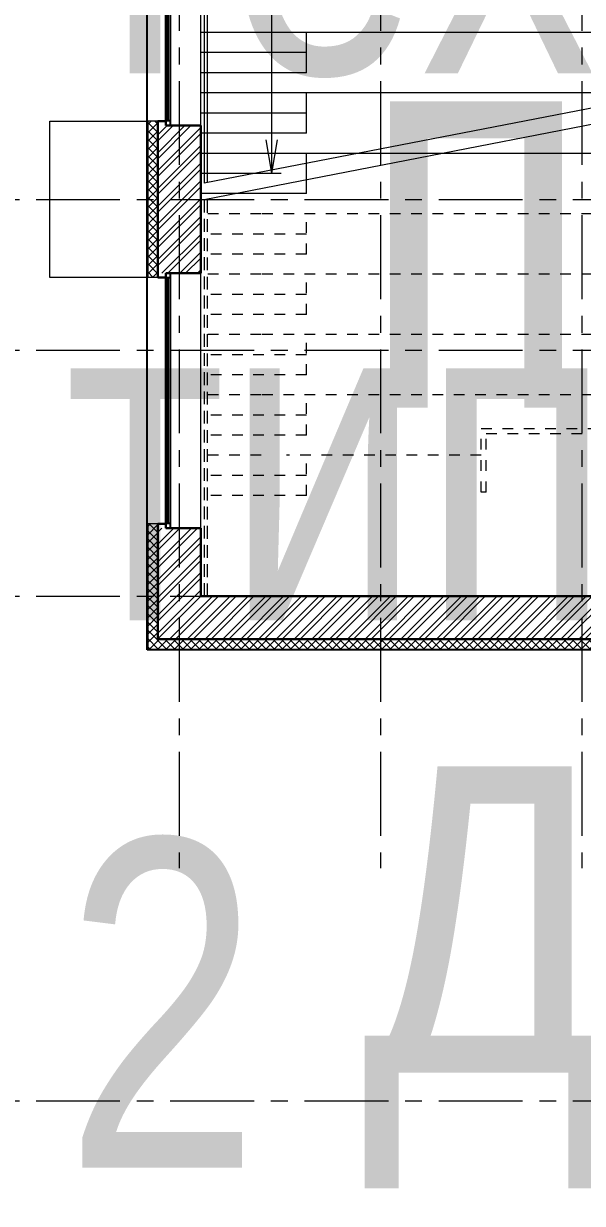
# Model space of a CAD drawing. Header units: millimetres. Extents: x -13407 to 158044, y -108832 to 109387.
# Drawn here: x -2750 to 5578, y 18321 to 35907 of the extents above; entities that cross this region are included whole.
import ezdxf
from ezdxf.enums import TextEntityAlignment as Align

# ---------------------------------------------------------------- set-up
doc = ezdxf.new("R2018")
doc.units = ezdxf.units.MM
for name, pattern in [('CENTER', [2, 1.25, -0.25, 0.25, -0.25]), ('HIDDEN2', [4.7625, 3.175, -1.5875]), ('Штрих', [6.35, 3.175, -3.175])]:
    doc.linetypes.add(name, pattern=pattern)
doc.layers.get('Defpoints').update_dxf_attribs({"color": 6})
for name, color, linetype, lineweight in [('АР_Лестницы', 250, 'Continuous', 15), ('АР_Лестницы ограждения', 86, 'Continuous', 13), ('АР_Маркер экспликации', 239, 'Continuous', 13), ('АР_Навесной фасад', 5, 'Continuous', 5), ('АР_Номер помещения', 1, 'Continuous', 25), ('АР_Окна', 4, 'Continuous', 0), ('АР_Оси', 193, 'Continuous', 9), ('АР_Помещения_площадь', 19, 'Continuous', 9), ('АР_Сущ Несущая стена', 202, 'Continuous', 30), ('АР_Утеплитель', 250, 'Continuous', 9), ('АР_Штриховка кирпич', 250, 'Continuous', 9), ('ТХ_мебель передв', 250, 'Continuous', 13)]:
    doc.layers.add(name, color=color, linetype=linetype, lineweight=lineweight)
doc.layers.add('АР_Названия помещений', color=124, linetype='Continuous', lineweight=5, plot=False)
doc.layers.add('АР_новое окно', color=160, linetype='Continuous')
doc.styles.add('ISOCPEUR', font='isocpeur.ttf', dxfattribs={"width": 0.7})
doc.styles.get("Standard").update_dxf_attribs({"font": 'arial.ttf'})
pattern_1 = [(45, (-951676.66, 109509.3), (-132.58252, 132.58252), []), (45, (-951588.28, 109509.3), (-132.58252, 132.58252), [])]

# ---------------------------------------------------------------- blocks, each defined once
blk = doc.blocks.new('*U188')
at = {"layer": 'АР_новое окно', "lineweight": 20}
for p, q in [((0, 3800), (-70, 3800)), ((0, 0), (-70, 0))]:
    blk.add_line(p, q, dxfattribs=at)
at = {"layer": 'АР_новое окно'}
for p, q in [((-70, 3800), (-70, 0)), ((-70, 0), (-70, 3800)), ((0, 3730), (-70, 3730)), ((-35, 3730), (-35, 70)), ((0, 3800), (0, 0)), ((0, 70), (-70, 70))]:
    blk.add_line(p, q, dxfattribs=at)
blk = doc.blocks.new('*U189')
at = {"layer": 'АР_новое окно', "lineweight": 20}
for p, q in [((0, 3800), (-70, 3800)), ((0, 0), (-70, 0))]:
    blk.add_line(p, q, dxfattribs=at)
at = {"layer": 'АР_новое окно'}
for p, q in [((-70, 3800), (-70, 0)), ((-70, 0), (-70, 3800)), ((0, 3730), (-70, 3730)), ((-35, 3730), (-35, 70)), ((0, 3800), (0, 0)), ((0, 70), (-70, 70))]:
    blk.add_line(p, q, dxfattribs=at)
blk = doc.blocks.new('АР_Кружок_1.1')
at = {"color": 0, "linetype": 'ByBlock', "lineweight": -2}
blk.add_circle((0, 0), 75, dxfattribs=at)
blk = doc.blocks.new('*U17')
at = {"color": 0, "linetype": 'ByBlock', "lineweight": -2}
for q in [(-500, 85), (-500, -85)]:
    blk.add_line((0, 0), q, dxfattribs=at)
blk = doc.blocks.new('*U163')
at = {"color": 0, "linetype": 'ByBlock', "lineweight": -2}
blk.add_lwpolyline([(-30, 0), (0, 0)], dxfattribs=at)
at = {"color": 0, "linetype": 'ByBlock', "lineweight": -2, "xscale": 0.01, "yscale": 0.01, "zscale": 0.01, "rotation": 179.9999999999998}
for name, p in [('*U17', (-30, 0)), ('АР_Кружок_1.1', (0, 0))]:
    blk.add_blockref(name, p, dxfattribs=at)
blk = doc.blocks.new('*U375')
at = {"layer": 'Defpoints', "color": 7, "style": 'ISOCPEUR', "width": 0.7}
blk.add_attdef('ПЛОЩАДЬ_ПОМЕЩЕНИЯ', text='', height=200, dxfattribs=at).set_placement((-14940, 650), align=Align.MIDDLE_RIGHT)
at = {"layer": 'Defpoints', "color": 7, "style": 'ISOCPEUR', "width": 0.7, "flags": 1}
blk.add_attdef('КАТЕГОРИЯ', (-499, -2092), '', height=250, dxfattribs=at)
at = {"layer": 'АР_Номер помещения', "color": 7, "style": 'ISOCPEUR', "width": 0.7}
blk.add_attdef('НОМЕР_ПОМЕЩЕНИЯ', text='', height=300, dxfattribs=at).set_placement((-17962, 2523), align=Align.MIDDLE_CENTER)
at = {"layer": 'АР_Помещения_площадь', "color": 7, "lineweight": 30, "width": 0.7, "flags": 104}
blk.add_attdef('ИМЯ_ПОМЕЩЕНИЯ', text='', height=100, dxfattribs=at).set_placement((158, 1217), align=Align.MIDDLE_CENTER)
blk = doc.blocks.new('*U371')
at = {"layer": 'Defpoints', "color": 7, "style": 'ISOCPEUR', "width": 0.7}
blk.add_attdef('ПЛОЩАДЬ_ПОМЕЩЕНИЯ', text='', height=200, dxfattribs=at).set_placement((-12655, 408), align=Align.MIDDLE_RIGHT)
at = {"layer": 'Defpoints', "color": 7, "style": 'ISOCPEUR', "width": 0.7, "flags": 1}
blk.add_attdef('КАТЕГОРИЯ', (-499, -2092), '', height=250, dxfattribs=at)
at = {"layer": 'АР_Номер помещения', "color": 7, "style": 'ISOCPEUR', "width": 0.7}
blk.add_attdef('НОМЕР_ПОМЕЩЕНИЯ', text='', height=300, dxfattribs=at).set_placement((-12818, 6846), align=Align.MIDDLE_CENTER)
at = {"layer": 'АР_Помещения_площадь', "color": 7, "lineweight": 30, "width": 0.7, "flags": 104}
blk.add_attdef('ИМЯ_ПОМЕЩЕНИЯ', text='', height=100, dxfattribs=at).set_placement((158, 1217), align=Align.MIDDLE_CENTER)

msp = doc.modelspace()

# ---------------------------------------------------------------- hatches: boundary and pattern name
at = {"layer": 'АР_Утеплитель', "ltscale": 100}
h = msp.add_hatch(dxfattribs=at)
h.set_pattern_fill('ANSI37', color=256, scale=700)
h.set_pattern_definition([(45, (-976790.155, 68014.34), (-61.871843, 61.871843), []), (135, (-976790.155, 68014.34), (-61.871843, -61.871843), [])])
h.paths.add_polyline_path([(-750.2, 34452.2), (-750.2, 32122.2), (-900.2, 32122.2), (-900.2, 34452.2)])
h = msp.add_hatch(dxfattribs=at)
h.set_pattern_fill('ANSI37', color=256, scale=700)
h.set_pattern_definition([(45, (-945096.63, 49045.73), (-61.871843, 61.871843), []), (135, (-945096.63, 49045.73), (-61.871843, -61.871843), [])])
h.paths.add_polyline_path([(-100, 9502.2), (6250, 9502.2), (6250, 26732.2), (-750.2, 26732.2), (-750.2, 28452.2), (-900.2, 28452.2), (-900.2, 26582.2), (6100, 26582.2), (6100, 9652.2), (-250, 9652.2), (-250, -357.8), (13150, -357.8), (13150, 5992.2), (21270, 5992.2), (21270, 11182.2), (29537.4, 11182.2), (29537.4, 10932.2), (29687.4, 10932.2), (29687.4, 11332.2), (21120, 11332.2), (21120, 6142.2), (13000, 6142.2), (13000, -207.8), (-100, -207.8)])
at = {"layer": 'АР_Штриховка кирпич', "ltscale": 100}
h = msp.add_hatch(dxfattribs=at)
h.set_pattern_fill('ANSI32', color=256, scale=500)
h.set_pattern_definition(pattern_1)
h.paths.add_polyline_path([(-110.2, 34387.2), (-750.2, 34387.2), (-750.2, 32187.2), (-110.2, 32187.2)])
h = msp.add_hatch(dxfattribs=at)
h.set_pattern_fill('ANSI32', color=256, scale=500)
h.set_pattern_definition(pattern_1)
h.paths.add_polyline_path([(-110.2, 28387.2), (-750.2, 28387.2), (-750.2, 26732.2), (6250, 26732.2), (6250, 27372.2), (-110.1, 27372.2)])

# ---------------------------------------------------------------- linework, layer by layer
at = {"layer": 'АР_Лестницы', "ltscale": 50}
for p, q in [((1467.2, 35773.9), (-110.2, 35773.9)), ((11199.8, 35709.6), (-60.2, 33530.7)), ((10169.8, 35773.9), (669.8, 35773.9)), ((1467.2, 35173.9), (1467.2, 35773.9)), ((1467.2, 35473.9), (-110.2, 35473.9)), ((11199.8, 35469.1), (-60.2, 33280.7)), ((1467.2, 35173.9), (-110.2, 35173.9)), ((1467.2, 35173.9), (-110.2, 35173.9)), ((1467.2, 34874.3), (-110.2, 34874.3)), ((10169.8, 34874.3), (669.8, 34874.3)), ((1467.2, 34274.3), (1467.2, 34874.3)), ((1467.2, 34574.3), (-110.2, 34574.3)), ((1467.2, 34274.3), (-110.2, 34274.3)), ((1089.8, 34274.3), (-110.2, 34274.3)), ((1467.2, 33972.2), (-110.2, 33972.2)), ((10169.8, 33972.2), (669.8, 33972.2)), ((1467.2, 33372.2), (1467.2, 33972.2)), ((1089.8, 33672.2), (-110.2, 33672.2)), ((789.8, 33372.2), (-110.2, 33372.2)), ((1467.2, 33372.2), (-110.2, 33372.2))]:
    msp.add_line(p, q, dxfattribs=at)
at = {"layer": 'АР_Лестницы', "linetype": 'Штрих', "ltscale": 50}
for p, q in [((789.8, 33070.9), (-110.2, 33070.9)), ((789.8, 33070.9), (-110.2, 33070.9)), ((10169.8, 33070.9), (669.8, 33070.9)), ((10169.8, 33070.9), (669.8, 33070.9)), ((1467.2, 32470.9), (1467.2, 33070.9)), ((1467.2, 32470.9), (1467.2, 33070.9)), ((1467.2, 32770.9), (-110.2, 32770.9)), ((1467.2, 32770.9), (-110.2, 32770.9)), ((1467.2, 32470.9), (-110.2, 32470.9)), ((1467.2, 32470.9), (-110.2, 32470.9)), ((789.8, 32171.4), (-110.2, 32171.4)), ((789.8, 32171.4), (-110.2, 32171.4)), ((10169.8, 32171.4), (669.8, 32171.4)), ((10169.8, 32171.4), (669.8, 32171.4)), ((1467.2, 31571.4), (1467.2, 32171.4)), ((1467.2, 31571.4), (1467.2, 32171.4)), ((1467.2, 31871.4), (-110.2, 31871.4)), ((1467.2, 31871.4), (-110.2, 31871.4)), ((1467.2, 31571.4), (-110.2, 31571.4)), ((1467.2, 31571.4), (-110.2, 31571.4)), ((789.8, 31271.8), (-110.2, 31271.8)), ((789.8, 31271.8), (-110.2, 31271.8)), ((10169.8, 31271.8), (669.8, 31271.8)), ((10169.8, 31271.8), (669.8, 31271.8)), ((1467.2, 30671.8), (1467.2, 31271.8)), ((1467.2, 30671.8), (1467.2, 31271.8)), ((1467.2, 30971.8), (-110.2, 30971.8)), ((1467.2, 30971.8), (267.2, 30971.8)), ((1467.2, 30671.8), (-110.2, 30671.8)), ((1467.2, 30671.8), (-110.2, 30671.8)), ((789.8, 30372.2), (-110.2, 30372.2)), ((789.8, 30372.2), (-110.2, 30372.2)), ((10169.8, 30372.2), (669.8, 30372.2)), ((10169.8, 30372.2), (669.8, 30372.2)), ((1467.2, 29772.2), (1467.2, 30372.2)), ((1467.2, 29772.2), (1467.2, 30372.2)), ((1467.2, 30072.2), (-110.2, 30072.2)), ((1467.2, 30072.2), (-110.2, 30072.2)), ((1467.2, 29772.2), (-110.2, 29772.2)), ((1467.2, 29772.2), (-110.2, 29772.2)), ((789.8, 29472.2), (-110.2, 29472.2)), ((4069.8, 29472.2), (1167.2, 29472.2)), ((4069.8, 29472.2), (1167.2, 29472.2)), ((1467.2, 28872.2), (1467.2, 29472.2)), ((1467.2, 28872.2), (1467.2, 29472.2)), ((1467.2, 29172.2), (-110.2, 29172.2)), ((1467.2, 29172.2), (-110.2, 29172.2)), ((1467.2, 28872.2), (-110.2, 28872.2)), ((4144.8, 28921.8), (4069.8, 28921.8))]:
    msp.add_line(p, q, dxfattribs=at)
for points in [[(4069.8, 28921.8), (4069.8, 29871.8), (7069.8, 29871.8), (7069.8, 28921.8)], [(4144.8, 28921.8), (4144.8, 29796.8), (6994.8, 29796.8), (6994.8, 28921.8)]]:
    msp.add_lwpolyline(points, dxfattribs=at)
at = {"layer": 'АР_Лестницы ограждения', "ltscale": 100}
msp.add_lwpolyline([(-10.2, 33540.2), (-10.2, 36675.9), (-60.2, 36675.9), (-60.2, 33530.7)], dxfattribs=at)
at = {"layer": 'АР_Лестницы ограждения', "linetype": 'HIDDEN2', "ltscale": 60}
msp.add_lwpolyline([(-60.2, 33280.7), (-60.2, 27372.2), (-10.2, 27372.2), (-10.2, 33291.1)], dxfattribs=at)
at = {"layer": 'АР_Навесной фасад', "ltscale": 100}
for p, q in [((-910.2, 26572.2), (6090, 26572.2)), ((-900.2, 26582.2), (6100, 26582.2))]:
    msp.add_line(p, q, dxfattribs=at)
for points in [[(-750.2, 34452.2), (-910.2, 34452.2)], [(-750.2, 32122.2), (-910.2, 32122.2)], [(-750.2, 28452.2), (-910.2, 28452.2)]]:
    msp.add_lwpolyline(points, dxfattribs=at)
at = {"layer": 'АР_новое окно', "ltscale": 100}
for p, q in [((-910.2, 26572.2), (-910.2, 50867.2)), ((-900.2, 32122.2), (-900.2, 34452.2)), ((-900.2, 26582.2), (-900.2, 28452.2))]:
    msp.add_line(p, q, dxfattribs=at)
at = {"layer": 'АР_Окна', "lineweight": 15, "ltscale": 100}
for p, q in [((-110.2, 34387.2), (-110.2, 38187.2)), ((-110.2, 28387.2), (-110.2, 32187.2))]:
    msp.add_line(p, q, dxfattribs=at)
at = {"layer": 'АР_Оси', "linetype": 'CENTER', "ltscale": 1000}
for p, q in [((-430.1, 79049.7), (-430.1, 23317.3)), ((2569.9, 79049.7), (2569.9, 23317.3)), ((5569.9, 79049.7), (5569.9, 23317.3)), ((-12563.8, 33287.2), (70614.6, 33287.2)), ((-12563.8, 31037.2), (70614.6, 31037.2)), ((-12563.8, 27372.2), (71033.4, 27372.2)), ((-12563.8, 19852.2), (71033.4, 19852.2))]:
    msp.add_line(p, q, dxfattribs=at)
at = {"layer": 'АР_Сущ Несущая стена', "color": 4, "lineweight": 15, "ltscale": 100}
for p, q in [((-631.3, 34387.2), (-631.3, 38187.2)), ((-631.3, 28387.2), (-631.3, 32187.2))]:
    msp.add_line(p, q, dxfattribs=at)
at = {"layer": 'АР_Сущ Несущая стена', "ltscale": 100}
for p, q in [((-750.2, 32122.2), (-750.2, 34452.2)), ((-631.3, 34452.2), (-750.2, 34452.2)), ((-631.3, 34387.2), (-631.3, 34452.2)), ((-631.3, 34387.2), (-110.2, 34387.2)), ((-631.3, 34387.2), (-110.2, 34387.2)), ((-110.2, 32187.2), (-110.2, 34387.2)), ((-631.3, 32187.2), (-110.2, 32187.2)), ((-631.3, 32187.2), (-110.2, 32187.2)), ((-631.3, 32122.2), (-631.3, 32187.2)), ((-631.3, 32122.2), (-750.2, 32122.2)), ((-750.2, 26732.2), (-750.2, 28452.2)), ((-631.3, 28452.2), (-750.2, 28452.2)), ((-631.3, 28387.2), (-631.3, 28452.2)), ((-631.3, 28387.2), (-110.2, 28387.2)), ((-631.3, 28387.2), (-110.2, 28387.2)), ((-110.2, 27372.2), (-110.2, 28387.2)), ((-110.2, 27372.2), (16865, 27372.2)), ((-750.2, 26732.2), (6250, 26732.2))]:
    msp.add_line(p, q, dxfattribs=at)
at = {"layer": 'АР_Утеплитель', "ltscale": 0.25}
msp.add_lwpolyline([(-910.2, 32122.2), (-2360.4, 32122.3), (-2360.1, 34452.3), (-910.2, 34452.2)], dxfattribs=at)
msp.add_lwpolyline([(-910.2, 32122.2), (-2360.4, 32122.3), (-2360.1, 34452.3), (-910.2, 34452.2)], dxfattribs=at)
at = {"layer": 'ТХ_мебель передв', "ltscale": 100}
msp.add_lwpolyline([(11249.8, 27372.2), (-110.2, 27372.2)], dxfattribs=at)

# ---------------------------------------------------------------- block references
at = {"layer": 'АР_Лестницы', "xscale": -100, "yscale": 100, "zscale": 100, "rotation": 270}
msp.add_blockref('*U163', (949.4, 36675.9), dxfattribs=at)
at = {"layer": 'АР_Маркер экспликации'}
ref = msp.add_blockref('*U375', (20042.4, 63174.3), dxfattribs=at)
lines = msp.add_mtext('\\W0.8000;Кабинет с рабочим пространством для учителей тип 1 (начальная школа)', dxfattribs={"layer": 'АР_Названия помещений', "insert": (2269.2, 65871), "char_height": 5947.262, "width": 926.94, "attachment_point": 1})
ref.add_attrib('ИМЯ_ПОМЕЩЕНИЯ', '', (2269.2, 65871), dxfattribs={"flags": 104}).embed_mtext(lines)
ref = msp.add_blockref('*U371', (11693.9, 51558.9), dxfattribs=at)
lines = msp.add_mtext('\\W0.8000;Кабинет материальной технологии тип 2', dxfattribs={"layer": 'АР_Названия помещений', "insert": (-2140.4, 56366.7), "char_height": 4891.956, "width": 926.94, "attachment_point": 1})
ref.add_attrib('ИМЯ_ПОМЕЩЕНИЯ', '', (-2140.4, 56366.7), dxfattribs={"flags": 104}).embed_mtext(lines)
at = {"layer": 'АР_новое окно', "xscale": -1, "rotation": 180}
for name, p in [('*U189', (-561.3, 38187.2)), ('*U188', (-561.3, 32187.2))]:
    msp.add_blockref(name, p, dxfattribs=at)

doc.saveas('drawing.dxf')
